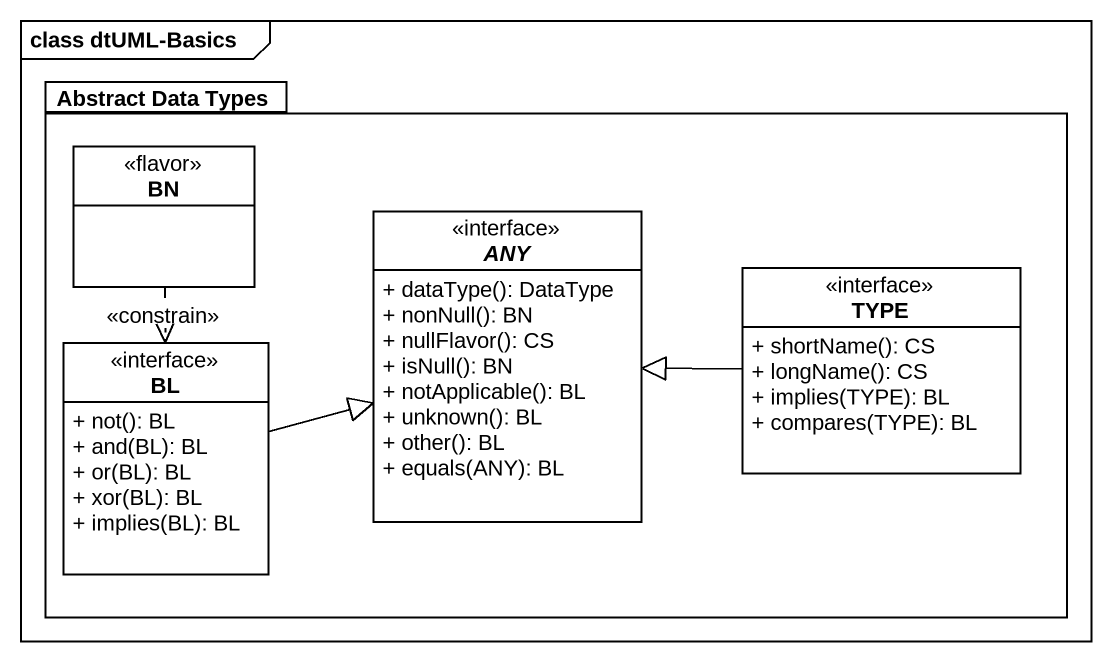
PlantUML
@startuml
mainframe class dtUML-Basics
hide circle
hide empty members
skinparam classAttributeIconSize 0
package "Abstract Data Types" as Abstract_Data_Types #FFFFFF {
  class BN <<flavor>> #FFFFFF
  abstract class ANY <<interface>> #FFFFFF {
    + dataType(): DataType
    + nonNull(): BN
    + nullFlavor(): CS
    + isNull(): BN
    + notApplicable(): BL
    + unknown(): BL
    + other(): BL
    + equals(ANY): BL
  }
  class TYPE <<interface>> #FFFFFF {
    + shortName(): CS
    + longName(): CS
    + implies(TYPE): BL
    + compares(TYPE): BL
  }
  class BL <<interface>> #FFFFFF {
    + not(): BL
    + and(BL): BL
    + or(BL): BL
    + xor(BL): BL
    + implies(BL): BL
  }
}
BN ..> BL : <<constrain>>
TYPE -left-|> ANY
BL -right-|> ANY
@enduml
